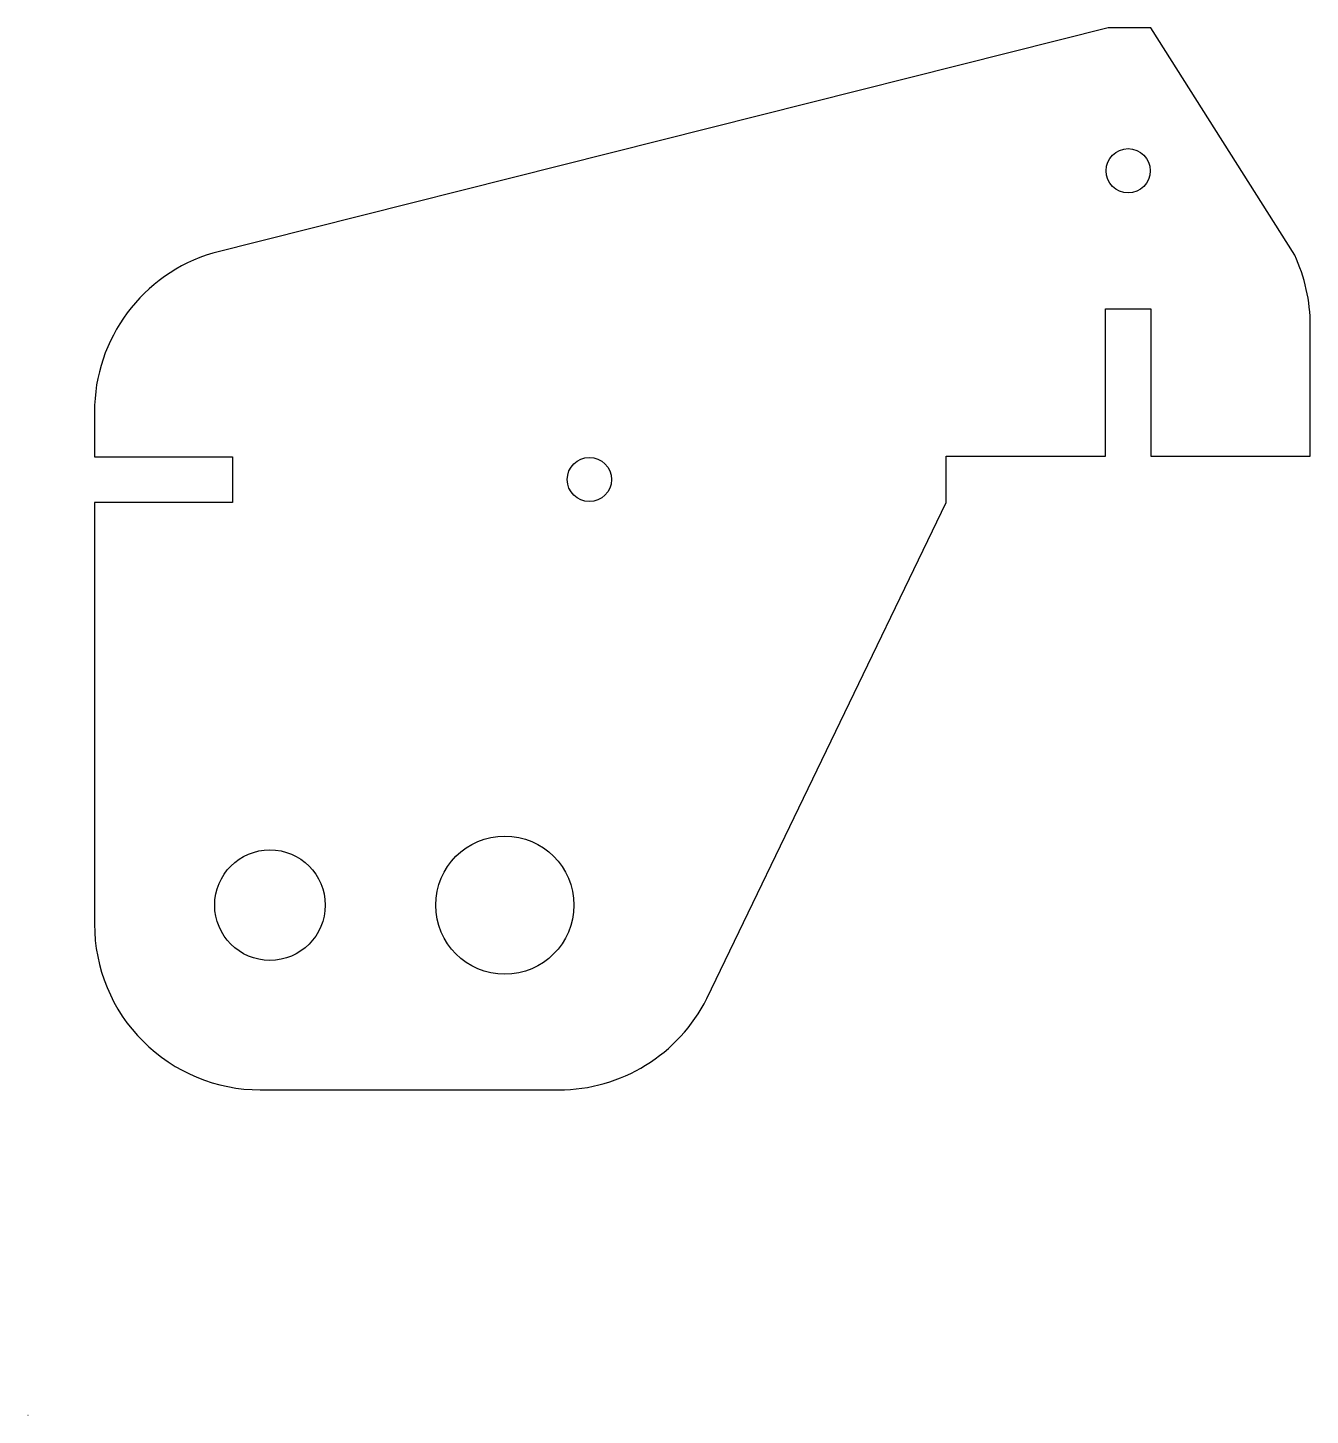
# Model space of a CAD drawing. Header units: millimetres. Extents: x 32 to 125, y 2 to 103.
import ezdxf

# ---------------------------------------------------------------- set-up
doc = ezdxf.new("R2010")
doc.units = ezdxf.units.MM
doc.layers.add('WHITE', color=7, linetype='Continuous')

msp = doc.modelspace()

# ---------------------------------------------------------------- linework, layer by layer
at = {"layer": 'WHITE', "linetype": 'Continuous'}
for p, q in [((111.13, 82.46), (112.7, 82.46)), ((47.09, 70.9), (47.09, 69.33))]:
    msp.add_line(p, q, dxfattribs=at)
at = {"layer": 'WHITE'}
msp.add_line((32.26, 2.39), (32.3, 2.39), dxfattribs=at)
at = {"layer": 'WHITE', "linetype": 'Continuous'}
msp.add_lwpolyline([(37.09, 75), (37.09, 75), (37.09, 71.76), (46.22, 71.76), (47.09, 71.76), (47.09, 68.46), (46.23, 68.46), (46.23, 68.46), (46.22, 68.46), (37.09, 68.46), (37.09, 37.94), (37.09, 37.94, 0.414214), (49.09, 25.94), (49.09, 25.94), (70.69, 25.94), (70.69, 25.94, 0.28329), (81.41, 32.54), (81.41, 32.54), (98.74, 68.45), (98.74, 70.94), (98.74, 71.81), (99.59, 71.81), (99.6, 71.81), (110.26, 71.81), (110.26, 81.59), (110.26, 81.59), (110.26, 82.46), (113.56, 82.46), (113.56, 81.59), (113.56, 81.59), (113.56, 71.81), (125.09, 71.81), (125.09, 81.27), (125.09, 81.27, 0.109673), (123.96, 86.35), (123.96, 86.35), (113.56, 102.81), (110.47, 102.81), (45.65, 86.5), (45.65, 86.5, 0.331506)], format="xyb", close=True, dxfattribs=at)
for centre, radius in [((111.91, 92.46), 1.6), ((72.91, 70.11), 1.6), ((66.79, 39.31), 5), ((49.79, 39.31), 4)]:
    msp.add_circle(centre, radius, dxfattribs=at)

doc.saveas('drawing.dxf')
